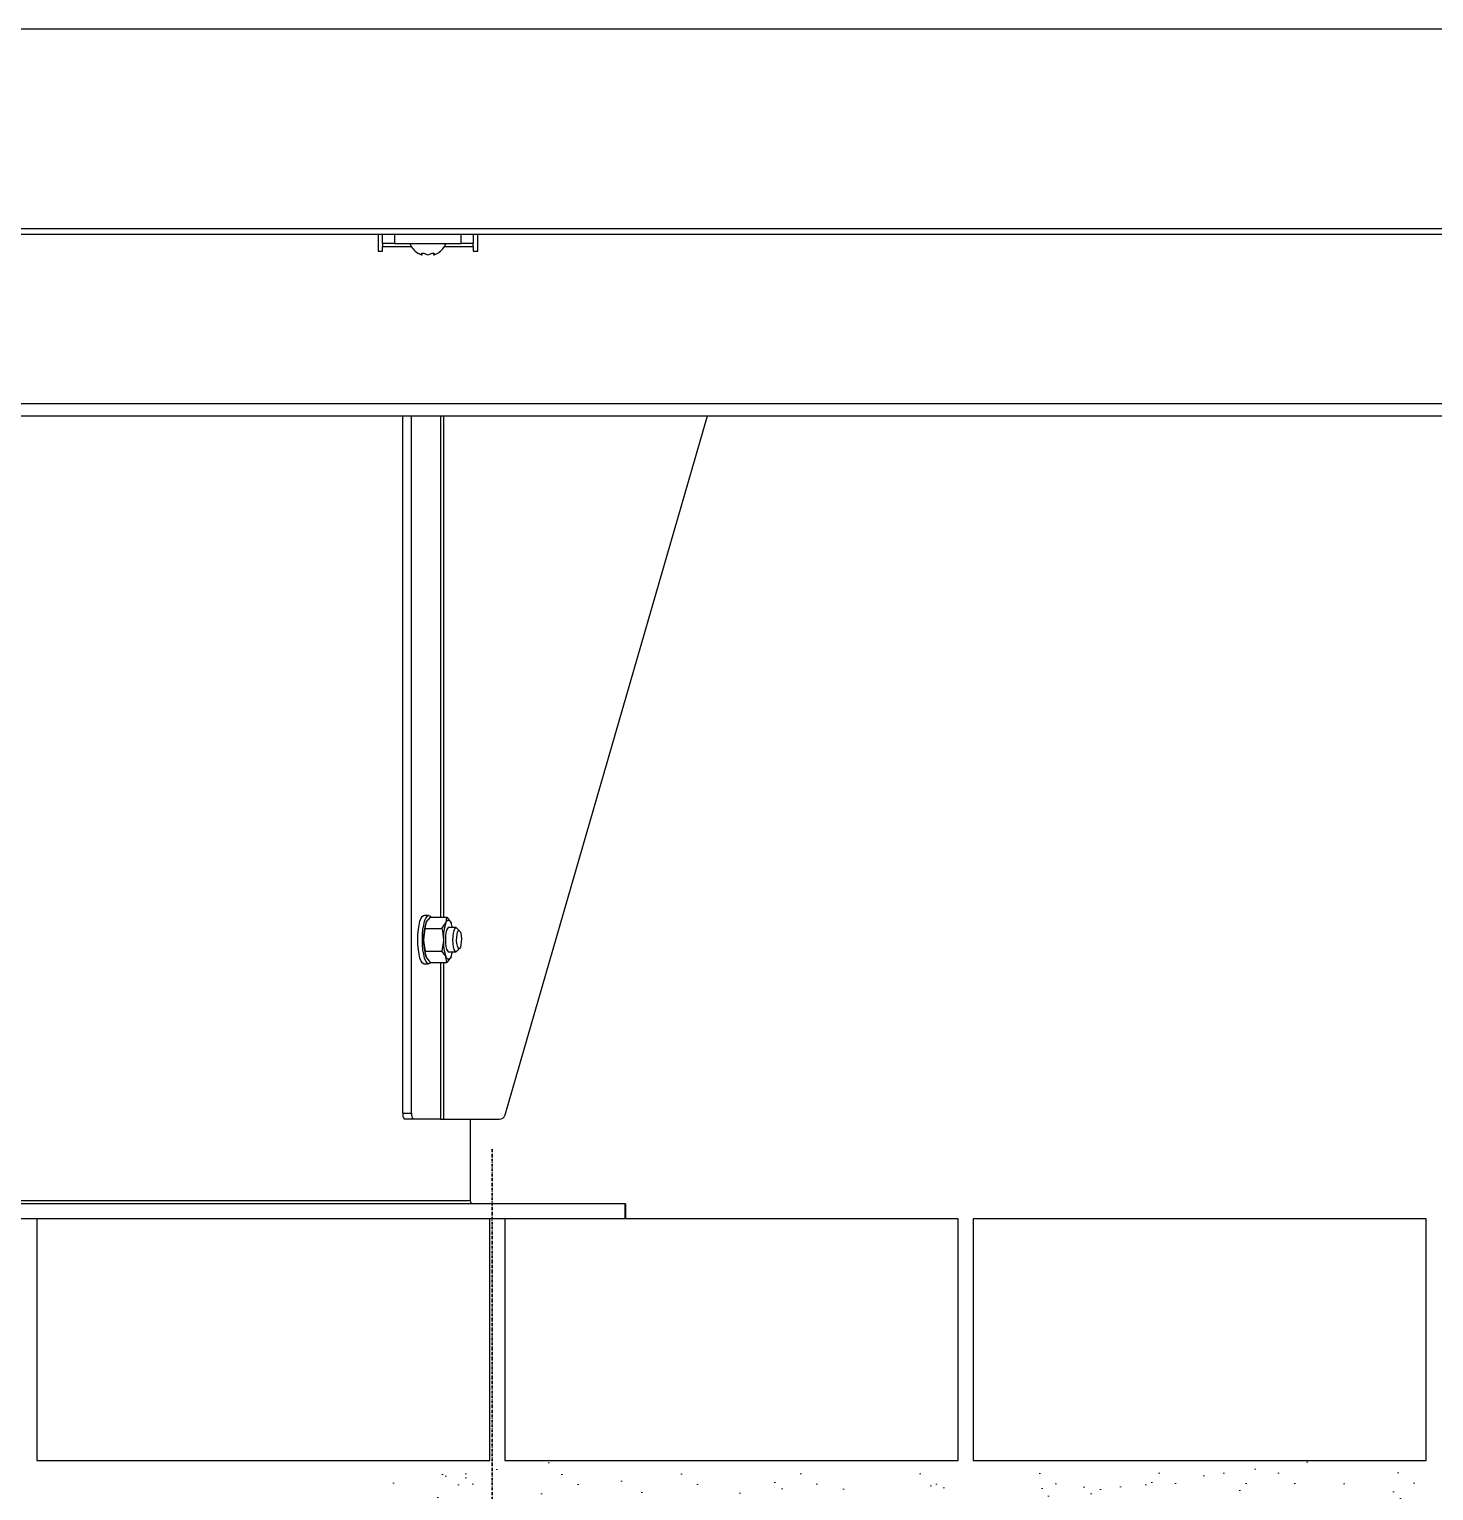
# Model space of a CAD drawing. Header units: millimetres. Extents: x 11758 to 17968, y 3782 to 8272.
# Drawn here: x 15105.6 to 15570.6, y 6618.2 to 7102.2 of the extents above; entities that cross this region are included whole.
import ezdxf

# ---------------------------------------------------------------- set-up
doc = ezdxf.new("R2010")
doc.units = ezdxf.units.MM
doc.header["$LTSCALE"] = 0.1
doc.linetypes.add('DashDot', pattern=[15, 9, -3, 0, -3])
doc.layers.add('SRAFY', color=251, linetype='Continuous', lineweight=13)

msp = doc.modelspace()

# ---------------------------------------------------------------- hatches: boundary and pattern name
at = {"layer": 'SRAFY'}
h = msp.add_hatch(dxfattribs=at)
h.set_pattern_fill('AR-SAND', color=256, scale=0.5)
h.set_pattern_definition([(37.5, (8990.623, 1393.591), (-0.800016, 24.47066), [0, -19.304, 0, -21.59, 0, -20.6375]), (7.5, (8990.623, 1393.59), (22.47616, 35.84126), [0, -10.414, 0, -17.399, 0, -6.6675]), (327.5, (8975.002, 1393.591), (39.54962, 0.07186), [0, -6.35, 0, -22.86, 0, -29.845]), (317.5, (8975.002, 1393.59), (38.17782, 11.14647), [0, -3.175, 0, -14.986, 0, -17.145])])
h.paths.add_polyline_path([(15216.07, 6628.25), (15216.07, 6608.29), (15556.6, 6608.25), (15676.57, 6608.08), (15676.57, 6628.25)])
h.paths.add_polyline_path([(15986.07, 6607.9), (15986.07, 6628.25), (15676.57, 6628.25), (15676.57, 6608.08), (15806.57, 6607.9)])

# ---------------------------------------------------------------- linework, layer by layer
for p, q in [((16387.06, 7102.25), (14722.06, 7102.25)), ((14722.06, 7036.25), (16387.06, 7036.25)), ((16386.52, 7034.25), (14722.6, 7034.25)), ((15221.06, 7034.25), (15221.06, 7028.75)), ((15222.56, 7031.25), (15222.56, 7034.25)), ((15226.56, 7034.25), (15226.56, 7031.25)), ((15248.56, 7031.25), (15248.56, 7034.25)), ((15252.56, 7034.25), (15252.56, 7031.25)), ((15254.06, 7028.75), (15254.06, 7034.25)), ((15221.06, 7028.75), (15222.56, 7028.75)), ((15226.56, 7031.25), (15222.56, 7031.25)), ((15222.56, 7031.25), (15222.56, 7030.25)), ((15222.56, 7028.75), (15222.56, 7030.25)), ((15222.56, 7030.25), (15232.09, 7030.25)), ((15226.56, 7031.25), (15248.56, 7031.25)), ((15235.61, 7027.77), (15235.61, 7028.08)), ((15235.61, 7027.77), (15235.61, 7028.08)), ((15235.71, 7027.62), (15235.71, 7028.12)), ((15239.41, 7028.12), (15239.41, 7027.63)), ((15239.51, 7027.77), (15239.51, 7028.09)), ((15239.51, 7027.77), (15239.51, 7028.09)), ((15243.03, 7030.25), (15252.56, 7030.25)), ((15252.56, 7031.25), (15248.56, 7031.25)), ((15252.56, 7030.25), (15252.56, 7031.25)), ((15252.56, 7030.25), (15252.56, 7028.75)), ((15252.56, 7028.75), (15254.06, 7028.75)), ((15234.96, 7027.77), (15234.96, 7027.77)), ((15235.61, 7027.77), (15235.61, 7027.77)), ((15236.91, 7027.77), (15236.91, 7027.77)), ((15238.21, 7027.77), (15238.21, 7027.77)), ((15239.51, 7027.77), (15239.51, 7027.77)), ((15240.16, 7027.77), (15240.16, 7027.77)), ((14734.22, 6978.25), (16374.9, 6978.25)), ((14734.22, 6974.25), (16374.9, 6974.25)), ((15229.28, 6743.25), (15229.28, 6974.25)), ((15232.18, 6743.25), (15232.18, 6974.25)), ((15241.74, 6974.25), (15241.74, 6808.25)), ((15242.7, 6974.25), (15242.7, 6808.25)), ((15263.12, 6742.69), (15330.16, 6974.25)), ((15237.82, 6808.74), (15236.28, 6808.74)), ((15236.7, 6804.49), (15236.98, 6806.37)), ((15238.38, 6808.25), (15243.83, 6808.25)), ((15242.15, 6804.49), (15243.55, 6806.37)), ((15243.83, 6808.25), (15245.23, 6806.37)), ((15236.7, 6804.49), (15242.15, 6804.49)), ((15246.9, 6804.74), (15244.39, 6804.74)), ((15248.08, 6803.63), (15247.18, 6804.59)), ((15236.7, 6796.99), (15242.15, 6796.99)), ((15244.39, 6796.74), (15246.9, 6796.74)), ((15247.18, 6796.89), (15248.08, 6797.85)), ((15236.28, 6792.74), (15237.82, 6792.74)), ((15238.38, 6793.23), (15236.98, 6795.11)), ((15238.38, 6793.23), (15243.83, 6793.23)), ((15241.74, 6793.23), (15241.74, 6741.25)), ((15242.7, 6793.23), (15242.7, 6741.25)), ((15243.83, 6793.23), (15243.55, 6795.11)), ((15229.28, 6743.25), (15232.18, 6743.25)), ((15232.7, 6741.25), (15229.8, 6741.25)), ((15241.74, 6741.25), (15232.7, 6741.25)), ((15241.74, 6741.25), (15242.7, 6741.25)), ((15242.7, 6741.25), (15261.2, 6741.25)), ((15251.58, 6741.25), (15251.58, 6714.25)), ((15251.58, 6714.25), (14717.11, 6714.25)), ((15302.89, 6713.25), (14772.05, 6713.25)), ((15302.89, 6708.25), (15302.89, 6713.25)), ((15302.89, 6713.25), (15303.13, 6713.25)), ((15303.13, 6708.25), (15303.13, 6713.25)), ((15302.89, 6708.25), (14772.05, 6708.25)), ((15303.13, 6708.25), (15302.89, 6708.25)), ((15418.08, 6628.25), (15560.02, 6628.25))]:
    msp.add_line(p, q)
at = {"linetype": 'DashDot', "lineweight": 30}
msp.add_line((15258.85, 6731.35), (15258.85, 6525.21), dxfattribs=at)
at = {"color": 7, "linetype": 'Continuous'}
for p, q in [((15258.08, 6708.25), (15108.08, 6708.25)), ((15108.08, 6708.25), (15108.08, 6628.25)), ((15258.08, 6628.25), (15258.08, 6708.25)), ((15413.08, 6708.25), (15263.08, 6708.25)), ((15263.08, 6708.25), (15263.08, 6628.25)), ((15413.08, 6628.25), (15413.08, 6708.25)), ((15568.08, 6708.25), (15418.08, 6708.25)), ((15418.08, 6708.25), (15418.08, 6628.25)), ((15568.08, 6628.25), (15568.08, 6708.25)), ((15108.08, 6628.25), (15258.08, 6628.25)), ((15263.08, 6628.25), (15413.08, 6628.25)), ((15418.08, 6628.25), (15568.08, 6628.25))]:
    msp.add_line(p, q, dxfattribs=at)
at = {"flags": 128}
for points in [[(15234.25, 7028.12), (15234.21, 7028.14), (15234.22, 7028.13), (15234.3, 7028.09), (15234.44, 7028.03), (15234.63, 7027.93), (15234.88, 7027.81), (15234.96, 7027.77)], [(15235.61, 7027.77), (15235.52, 7027.9), (15235.53, 7028.02), (15235.64, 7028.1), (15235.81, 7028.14), (15236.02, 7028.13), (15236.24, 7028.09), (15236.47, 7028.03), (15236.68, 7027.93), (15236.87, 7027.81), (15236.91, 7027.77)], [(15238.21, 7027.77), (15238.39, 7027.9), (15238.64, 7028.02), (15238.91, 7028.1), (15239.16, 7028.14), (15239.36, 7028.13), (15239.5, 7028.09), (15239.59, 7028.03), (15239.61, 7027.93), (15239.55, 7027.81), (15239.51, 7027.77)], [(15240.16, 7027.77), (15240.43, 7027.9), (15240.67, 7028.02), (15240.83, 7028.1), (15240.9, 7028.14), (15240.9, 7028.14)], [(15234.96, 7027.77), (15235.21, 7027.67), (15235.44, 7027.59), (15235.6, 7027.57), (15235.69, 7027.58), (15235.71, 7027.63), (15235.67, 7027.71), (15235.61, 7027.77)], [(15239.51, 7027.77), (15239.42, 7027.67), (15239.42, 7027.59), (15239.5, 7027.57), (15239.64, 7027.58), (15239.81, 7027.63), (15240.02, 7027.71), (15240.16, 7027.77)], [(15234.21, 6800.74), (15234.25, 6802.46), (15234.4, 6804.1), (15234.63, 6805.58), (15234.94, 6806.84), (15235.31, 6807.81), (15235.72, 6808.45), (15236.16, 6808.73), (15236.28, 6808.74)], [(15235.75, 6800.74), (15235.8, 6802.46), (15235.94, 6804.1), (15236.17, 6805.58), (15236.48, 6806.84), (15236.85, 6807.81), (15237.27, 6808.45), (15237.71, 6808.73), (15238.16, 6808.63), (15238.54, 6808.25)], [(15236.98, 6806.37), (15237.04, 6806.5), (15238.38, 6808.25)], [(15243.55, 6806.37), (15243.61, 6806.5), (15243.83, 6808.25)], [(15243.55, 6806.37), (15243.75, 6806.74), (15243.95, 6807.02), (15244.17, 6807.18), (15244.39, 6807.24), (15244.61, 6807.18), (15244.83, 6807.02), (15245.03, 6806.74), (15245.23, 6806.37)], [(15236.28, 6792.74), (15236.16, 6792.75), (15235.72, 6793.03), (15235.31, 6793.67), (15234.94, 6794.64), (15234.63, 6795.9), (15234.4, 6797.38), (15234.25, 6799.02), (15234.21, 6800.74)], [(15238.54, 6793.23), (15238.16, 6792.85), (15237.71, 6792.75), (15237.27, 6793.03), (15236.85, 6793.67), (15236.48, 6794.64), (15236.17, 6795.9), (15235.94, 6797.38), (15235.8, 6799.02), (15235.75, 6800.74)], [(15236.7, 6804.49), (15236.46, 6803.54), (15236.14, 6800.74)], [(15236.14, 6800.74), (15236.18, 6799.72), (15236.7, 6796.99)], [(15242.15, 6804.49), (15242.38, 6803.54), (15242.71, 6800.74)], [(15242.71, 6800.74), (15242.66, 6799.72), (15242.15, 6796.99)], [(15244.39, 6804.74), (15244.31, 6804.73), (15244.01, 6804.46), (15243.74, 6803.87), (15243.53, 6802.99), (15243.4, 6801.92), (15243.35, 6800.74)], [(15243.35, 6800.74), (15243.4, 6799.56), (15243.53, 6798.49), (15243.74, 6797.61), (15244.01, 6797.02), (15244.31, 6796.75), (15244.39, 6796.74)], [(15247.18, 6796.89), (15247.17, 6796.88), (15246.86, 6796.74), (15246.56, 6796.96), (15246.29, 6797.52), (15246.07, 6798.36), (15245.92, 6799.42), (15245.87, 6800.59), (15245.9, 6801.77), (15246.02, 6802.87), (15246.23, 6803.77), (15246.49, 6804.41), (15246.79, 6804.71), (15247.09, 6804.67), (15247.18, 6804.59)], [(15248.42, 6802.86), (15248.57, 6802.01), (15248.64, 6801), (15248.62, 6799.96), (15248.5, 6799.02), (15248.31, 6798.28), (15248.07, 6797.84), (15247.8, 6797.75), (15247.54, 6798.02), (15247.32, 6798.62), (15247.16, 6799.47), (15247.09, 6800.48), (15247.12, 6801.52), (15247.23, 6802.46), (15247.42, 6803.2), (15247.67, 6803.64), (15247.93, 6803.73), (15248.2, 6803.46), (15248.42, 6802.86)], [(15236.98, 6795.11), (15236.92, 6795.24), (15236.7, 6796.99)], [(15243.55, 6795.11), (15243.49, 6795.24), (15242.15, 6796.99)], [(15245.23, 6795.11), (15245.03, 6794.73), (15244.83, 6794.46), (15244.61, 6794.3), (15244.39, 6794.24), (15244.17, 6794.3), (15243.95, 6794.46), (15243.75, 6794.73), (15243.55, 6795.11)], [(15245.23, 6795.11), (15245.17, 6794.98), (15243.83, 6793.23)]]:
    msp.add_lwpolyline(points, dxfattribs=at)
for centre, radius, start, end in [((15237.98, 7034.04), 7, 203.465, 237.4518), ((15237.14, 7034.04), 7, 302.4934, 336.535), ((15237.56, 7028.62), 1.07, 232.4429, 307.5571), ((15251.57, 6801.31), 15.44, 160.8784, 182.124), ((15258.13, 6801.31), 15.44, 160.8784, 182.124), ((15237.88, 6803.29), 7.97, 10.4544, 22.6949), ((15251.57, 6800.17), 15.44, 177.876, 199.1216), ((15258.13, 6800.17), 15.44, 177.876, 199.1216), ((15237.88, 6798.19), 7.97, 337.3051, 349.5456), ((15231.6, 6742.78), 2.37, 168.6309, 220.3907), ((15234.5, 6742.78), 2.37, 168.6309, 220.3907), ((15261.2, 6743.25), 2, 270, 343.854), ((15252.56, 6714.23), 0.983, 179.0242, 268.9898)]:
    msp.add_arc(centre, radius, start, end)

doc.saveas('drawing.dxf')
